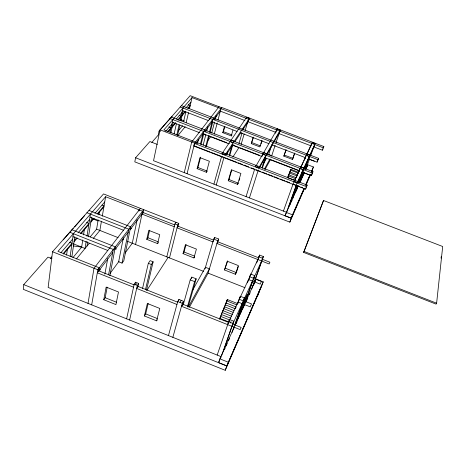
<?xml version="1.0" encoding="UTF-8"?>
<svg xmlns="http://www.w3.org/2000/svg" width="466" height="466" viewBox="0 0 466 466"><rect width="100%" height="100%" fill="white"/><g stroke="black" fill="none" stroke-linecap="round" stroke-linejoin="round"><path stroke-width="0.7" d="M51.936 258.694L47.992 257.127L23.749 284.633L23.3 289.339L225.247 370.313L261.904 285.507M441.057 258.176L441.209 256.737M436.619 303.197L442.7 246.514L323.515 200.485L303.657 252.421L436.094 304.129L436.619 303.197L304.042 251.442L323.515 200.485M177.93 226.907L178.81 223.412L103.539 193.92L52.524 251.756L48.138 287.435L221.251 356.7L220.366 358.669M66.574 255.129L67.465 248.687M70.133 256.539L73.401 233.67M71.875 256.83L74.799 236.623M72.981 257.564L81.661 247.126L82.762 239.955M83.536 234.94L84.416 229.208M86.169 241.306L85.045 248.465L73.115 243.735M86.961 236.297L90.456 214.11M87.014 246.065L87.695 241.784M88.493 236.786L91.621 217.15M90.13 236.944L96.613 229.15L98.157 219.882M98.984 214.89L99.578 211.325M101.448 221.175L99.875 230.437L93.445 238.254M102.299 216.189L105.613 196.722L142.59 211.22L135.565 244.522M88.016 303.389L94.016 268.247L140.382 208.354M91.686 304.857L97.831 269.762L143.767 209.683L143.015 213.218M98.693 271.387L99.328 267.81L57.959 251.378L105.613 196.722M104.873 274.13L107.728 258.601M103.767 299.731L106.149 287.073L118.486 291.99L115.929 304.589L103.767 299.731L105.2 297.727L107.192 287.19M108.572 274.841L113.349 249.473L69.749 232.225M109.865 275.703L115.335 246.869L71.956 229.721M157.298 144.413L149.895 141.548L135.594 157.764L134.802 161.871L289.829 222.125L304.362 188.777M123.362 237.73L118.638 261.776L122.04 263.121L123.834 260.651L130.666 226.82L88.983 210.422M122.04 263.121L128.832 229.214L86.95 212.729M137.132 219.841L132.286 243.229L125.01 253.114M138.955 211.034L139.194 209.886M172.135 116.314L159.069 131.138L158.242 135.076L151.823 142.41M221.705 107.739L190.18 95.687L160.065 129.828L153.547 160.7L286.538 212.31L297.063 182.998L315.173 143.493L312.243 142.369L292.939 184.291M169.752 119.861L170.043 118.515L203.601 131.424M126.618 318.837L134.191 284.213L135.548 282.198L138.676 283.445L137.889 286.969M135.239 283.613L135.548 282.198M170.049 132.268L172.857 119.599M146.773 239.349L148.765 230.355L159.733 234.666L157.636 243.625L146.773 239.349L147.908 237.753L149.598 230.157M170.859 132.874L173.201 122.342M129.635 320.043L137.33 285.46L138.676 283.445M174.138 133.876L176.369 123.973M176.795 134.901L179.055 125.005M180.022 120.77L182.922 108.048M177.505 135.571L179.928 124.993M180.895 120.764L183.161 110.896M142.579 288.355L148.322 263.307L150.134 260.628L153.139 261.816L146.51 290.137M183.61 121.515L185.887 111.683M145.514 289.526L151.339 264.502L153.139 261.816M186.196 122.506L188.497 112.685M189.487 108.473L192.033 97.598L323.282 147.804L323.835 146.534L221.863 107.535L194.433 143.411L193.786 146.027L305.533 189.155L306.197 187.617M144.39 315.96L147.367 303.494L159.78 308.44L156.623 320.847L144.39 315.96L145.677 313.886L148.159 303.512M184.251 172.612L191.718 142.037L219.049 106.726M187.07 173.707L194.625 143.161L160.065 129.828M166.799 256.842L174.954 223.907L176.026 222.323M197.456 143.604L198.504 139.416M169.496 257.908L177.75 225.002L178.81 223.412M200.421 143.982L203.689 131.301L312.331 173.09L312.954 171.651L204.673 130.02M201.05 144.518L203.7 134.08M197.112 168.669L199.937 157.619L209.374 161.265L206.438 172.28L197.112 168.669L197.939 167.498L200.596 157.159M203.17 145.072L205.687 135.256M206.764 131.051L207.842 126.845M209.636 119.832L209.991 118.428M308.247 158.755L317.061 162.133L318.552 158.347L213.597 118.108L212.677 119.313L212.024 121.83L237.095 131.453M205.657 146.802L208.558 135.594M209.467 132.088L212.729 119.477L180.196 106.999M206.386 146.708L209.286 135.524M210.015 132.728L212.915 121.544M211.68 133.119L214.558 122.109M215.275 119.354L216.236 115.69M214.278 134.115L217.22 122.96M217.954 120.176L220.989 108.677M183.045 253.632L185.392 244.755L196.413 249.089L193.961 257.931L183.045 253.632L184.064 251.99L186.05 244.487M222.754 132.659L223.447 131.68L231.969 134.954L231.299 135.938L222.754 132.659L224.35 126.793M223.447 131.68L224.862 126.478M168.465 335.578L177.75 301.525L178.95 299.44L183.493 301.246L182.288 305.579M178.571 300.832L178.95 299.44M213.929 184.134L221.6 156.436M172.845 337.332L182.311 303.337L183.493 301.246M216.247 185.031L223.983 157.357M183.225 304.863L190.215 279.88L191.817 277.107L196.18 278.831L188.066 307.181M231.299 135.938L232.942 130.09M191.427 278.487L191.817 277.107M226.977 154.223L227.757 151.45M229.266 155.102L232.412 144.035M229.726 155.574L232.674 145.229M187.489 306.558L194.607 281.615L196.18 278.831M228.253 180.732L231.427 169.793L240.905 173.457L237.625 184.361L228.253 180.732L228.998 179.532L231.777 169.974M238.982 143.575L242.04 133.043M242.99 129.775L243.59 127.707M241.114 144.396L244.196 133.87M245.151 130.608L248.285 119.89M204.999 268.83L213.708 239.099L214.651 237.456L218.694 239.046L217.453 243.211M214.244 238.837L214.651 237.456M189.377 307.24L208.104 273.14L217.768 240.689L218.694 239.046M239.163 180.429L239.78 178.385M261.857 140.464L259.853 146.912L251.273 143.615L253.224 137.155M251.273 143.615L253.457 137.447M261.053 143.965L262.055 140.749M246.065 196.605L254.652 169.187L251.314 167.906M224.513 269.965L227.262 261.216L238.353 265.579L235.493 274.293L224.513 269.965L227.723 260.873M261.991 156.203L263.575 152.516L266.931 153.803L266.01 155.428L262.038 167.847M249.427 197.91L258.275 170.003M262.3 168.261L265.608 157.933M268.515 154.974L271.567 145.503M275.493 133.323L277.154 128.948L280.311 130.16L276.006 142.643M271.602 156.162L275.126 145.345M279.186 133.614L279.862 131.54M232.447 314.41L222.929 310.636L219.824 318.36L228.724 321.895M222.55 311.801L224.478 306.785L233.949 310.537M225.154 304.729L235.324 308.76L236.163 306.954L226.027 302.941L224.053 308.084L225.305 304.997M227.356 299.545L225.556 304.38L227.356 299.545L237.491 303.558L237.072 304.455M238.324 266.552L236.344 272.575L225.398 268.265M294.745 153.291L292.456 159.436L283.835 156.127L285.996 149.726M283.835 156.127L286.107 149.976M217.179 355.069L229.482 319.519L233.711 321.196L232.779 323.917M228.334 322.921L229.482 319.519M237.549 303.383L240.34 296.283L244.394 297.89L234.887 325.274M237.73 303.908L240.34 296.283M235.144 325.128L256.02 279.023L263.226 281.86L226.826 365.897L218.589 362.595L219.87 358.855L234.27 327.062M221.723 355.342L233.711 321.196M223.424 351.096L232.307 325.274M247.353 282.885L250.72 274.055L254.617 275.592L243.928 306.145M248.366 280.887L250.72 274.055M232.08 332.468L234.107 326.625M234.579 325.274L244.394 297.89M233.414 329.52L234.415 326.643M292.456 159.436L294.669 153.058M256.661 262.923L259.591 255.071L263.348 256.539L253.073 285.728M258.647 257.785L259.591 255.071M295.863 177.546L288.734 174.802L288.221 175.851L287.592 177.651L294.728 180.4M297.64 174.948L289.869 171.954L288.332 175.944L290.877 169.368L298.654 172.362M240.864 312.342L247.021 294.704L243.491 302.446L237.322 320.171L240.864 312.342L239.588 311.836M289.427 173.218L290.877 169.368M242.483 309.471L254.617 275.592M251.745 288.996L263.348 256.539M254.972 282L256.02 279.023M225.247 370.313L226.791 365.973L263.226 281.86M283.415 211.098L293.067 184.018M298.817 171.902L300.028 168.511L303.156 169.711L298.642 182.2M304.723 159.413L306.191 155.324L309.22 156.483L304.665 169.036M291.285 218.175L284.994 215.729L298.03 186.237M288.32 207.69L296.359 185.363M310.799 146.074L311.76 143.4M292.636 198.819L297.436 185.532M257.867 295.473L259.376 291.302M294.617 193.786L297.582 185.573M298.799 182.212L303.191 170.055M297.984 185.416L296.504 189.505L298.089 185.998M298.968 182.689L303.069 171.867M299.597 182.124L303.279 171.96M299.842 182.346L303.541 172.14M300.302 181.49L303.785 171.884M304.77 169.164L309.203 156.943M309.698 158.545L305.644 169.438L307.746 164.783L313.42 166.968L311.55 172.012M310.566 155.894L314.701 144.524M306.826 167.311L307.746 164.783M289.829 222.125L292.514 214.826L304.129 188.235M309.308 177.435L310.216 174.971M305.533 189.155L307.135 185.095L163.904 129.863L192.033 97.598M301.927 171.925L311.41 175.571L312.331 173.09M312.954 171.651L311.41 175.571M317.061 162.133L318.552 158.347M313.606 146.837L322.39 150.198L323.835 146.534M303.657 252.421L304.042 251.442M287.673 177.581L288.11 176.492M219.533 319.251L223.802 308.702M307.135 185.095L306.471 186.627L194.433 143.411M322.39 150.198L322.944 148.922M305.818 185.439L310.344 175.047M305.579 184.915L310.228 174.278M311.387 171.616L313.42 166.968M304.327 188.287L291.262 218.222L135.594 157.764M305.772 184.979L310.1 175.059M311.451 171.954L312.255 170.119M218.589 362.595L219.771 359.979M224.6 349.296L225.189 347.991M226.074 346.046L227.245 343.448M228.422 340.844L229.598 338.246M236.21 323.631L237.083 321.686M245.966 302.038L247.755 298.089M249.24 294.803L250.131 292.829M253.854 284.598L254.721 282.676M284.994 215.729L286.281 212.88M289.444 205.885L290.603 203.316M291.186 202.028L292.06 200.1M295.427 192.65L297.139 188.858M300.745 180.884L301.321 179.614M301.898 178.338L304.199 173.253M300.028 181.839L304.211 172.601M242.087 303.622L232.72 324.074L241.155 327.429L240.188 329.619L181.495 306.279L182.678 304.182L228.509 322.396L227.495 324.569M252.421 281.045L243.409 300.727L251.512 303.925L250.225 306.844L238.021 302.015L228.818 321.744M261.601 261.001L253.644 278.377L261.42 281.441L260.232 284.126L248.518 279.513L239.367 299.125M297.658 182.247L303.069 170.422M303.914 168.581L309.086 157.287M309.954 155.388L314.2 146.12M230.367 323.014L231.014 321.622M295.456 182.375L295.823 181.583M250.656 274.928L258.374 258.385M294.564 180.814L299.353 170.539M300.885 167.265L303.215 162.261M303.815 160.98L305.463 157.444M306.96 154.24L310.968 145.654M235.493 274.293L236.058 273.146M265.038 169.496L270.507 159.541L299.597 170.737M188.561 306.616L209.385 268.847L205.448 267.298L192.79 289.881M264.379 169.106L269.983 158.941M262.964 164.708L266.511 158.37M259.76 167.311L265.83 156.564M266.901 154.665L273.332 143.283M274.404 141.384L279.402 132.53M258.787 167.906L280.188 130.113M259.597 166.764L258.921 167.958L255.455 166.618L256.137 165.43M180.033 302.434L181.222 300.343M257.185 167.288L257.867 166.094M213.515 240.8L212.886 241.895L177.039 227.833L178.099 226.243L213.83 240.252M255.584 166.671L277.276 128.995M156.623 320.847L157.246 319.798M193.961 257.931L194.619 256.83M237.625 184.361L238.342 183.15L228.998 179.532M146.883 290.347L168.15 257.378M232.831 157.071L239.046 147.437L237.986 147.029M226.383 154.502L233.181 144.274M234.782 141.868L241.178 132.245M242.78 129.839L248.78 120.816M224.711 154.764L225.48 153.605M248.489 119.191L249.129 118.23M135.757 284.837L136.567 283.631M223.511 154.304L223.977 153.611M222.317 153.838L223.097 152.691M246.304 118.358L246.951 117.397M157.636 243.625L158.37 242.553M206.438 172.28L207.242 171.104L197.939 167.498M110.028 273.472L119.022 261.257M207.789 140.633L210.783 136.561M112.784 252.45L97.301 272.796L133.532 287.202M114.77 249.84L128.249 232.138M130.078 229.732L143.161 212.543L174.651 224.892M196.116 142.969L202.949 133.987M205.372 130.812L212.077 121.993M214.436 118.9L220.342 111.141L244.93 120.554M76.43 258.933L89.309 243.275M177.808 135.711L185.206 126.717M178.228 131.022L182.631 125.727M63.213 253.504L72.038 243.217L69.626 242.262M74.211 240.683L76.517 237.992M80.21 233.687L88.983 223.459L86.664 222.55M90.986 221.123L93.316 218.403M97.05 214.051L104.052 205.896L102.042 205.104M167.748 131.633L171.039 127.795L168.809 126.938M172.321 126.303L175.554 122.541M177.861 119.849L181.093 116.081L179.06 115.3M182.293 114.683L185.078 111.432M187.868 108.182L190.186 105.473L188.217 104.722M63.527 254.052L71.881 244.295M74.053 241.755L77.286 237.986M80.973 233.676L88.814 224.519M90.818 222.177L94.08 218.368M97.813 214.01L103.871 206.933M168.488 131.47L170.836 128.727M172.111 127.23L175.344 123.461M178.111 120.222L180.884 116.989M182.084 115.585L185.334 111.793M188.118 108.537L189.977 106.37M60.97 252.636L72.62 239.145M78.038 232.872L89.612 219.474M94.895 213.358L104.716 201.988M165.698 131.377L171.814 124.3M176.329 119.069L181.874 112.65M185.864 108.03L190.978 102.112M50.299 258.473L51.72 256.848M63.248 239.827L73.197 228.544M74.618 226.93L84.567 215.647M73.209 245.897L81.661 247.126M312.138 142.596L315.068 143.72M247.37 121.486L275.796 132.367M278.458 133.387L310.898 145.806M181.414 105.625L213.824 118.049M306.925 153.751L309.942 154.904M213.277 118.766L214.75 119.331M212.677 119.313L317.969 159.698M240.485 132.752L268.946 143.674M271.655 144.71L305.539 157.712M182.346 110.588L208.675 120.688M308.329 158.929L314.375 161.248M251.896 142.608L260.453 145.893M284.377 155.085L292.974 158.388M180.959 119.71L184.355 121.014M171.337 117.048L204.76 129.903M300.815 166.834L303.925 168.028M268.643 154.572L271.736 155.76M204.184 130.661L205.85 131.301M262.643 154.135L266.01 155.428M204.05 133.969L206.071 134.75M211.43 136.806L213.37 137.557M214.034 137.814L226.674 142.678M228.002 143.184L229.336 143.697M233.326 145.235L237.316 146.773M240.107 147.844L259.428 155.277M203.042 133.87L228.777 143.778M232.161 145.077L261.968 156.547M264.676 157.59L299.219 170.882M172.28 122.185L199.454 132.641M302.253 172.204L308.492 174.604M290.499 170.148L298.287 173.142M289.357 172.997L297.151 175.997M288.221 175.851L295.368 178.606M194.957 142.724L196.675 143.388M293.97 181.478L297.192 182.719M159.069 131.138L160.38 131.645M194.654 146.039L210.149 152.015M211.494 152.533L220.925 156.174M221.204 156.285L236.652 162.244M237.98 162.756L242.652 164.556M243.98 165.075L248.652 166.875M256.061 169.735L257.978 170.474M258.781 170.783L260.797 171.564M262.142 172.082L266.849 173.9M268.195 174.418L272.901 176.235M274.241 176.754L278.948 178.565M280.293 179.084L285 180.901M286.345 181.42L289.706 182.719M293.708 184.262L299.492 186.493M300.78 186.994L302.708 187.734M286.2 212.374L292.514 214.826M174.954 223.907L177.75 225.002M213.708 239.099L217.768 240.689M258.799 256.772L262.568 258.251M258.636 257.82L217.867 241.831L216.935 243.479L269.121 263.954L269.884 262.23L261.944 259.113M141.984 214.086L174.255 226.738M129.752 228.014L131.651 228.765M249.485 276.711L253.399 278.254M147.908 237.753L158.056 241.749M184.064 251.99L194.305 256.026M89.99 217.069L123.397 230.227M92.67 218.839L98.07 220.966M96.613 229.15L118.108 237.631M122.162 239.233L123.507 239.763M127.562 241.359L203.525 271.334M208.104 273.14L245.005 287.703M114.345 248.168L116.506 249.025M148.322 263.307L151.339 264.502M190.215 279.88L194.607 281.615M238.988 299.166L243.071 300.786M72.97 236.693L107.786 250.469M226.703 300.879L236.862 304.904M223.598 308.591L233.14 312.371M222.049 312.453L231.596 316.245M221.379 314.492L230.903 318.278M220.488 316.327L229.406 319.868M98.413 269.004L100.668 269.896M52.524 251.756L97.831 269.762M134.191 284.213L137.33 285.46M177.75 301.525L182.311 303.337M228.474 321.686L232.715 323.369M98.792 270.839L134.225 284.924M177.476 302.114L138.012 286.427L136.666 288.448L176.946 304.467M105.2 297.727L116.646 302.294M145.677 313.886L157.223 318.499M219.87 358.855L228.148 362.164M23.749 284.633L226.791 365.973M233.85 141.087L232.802 142.654L230.484 141.763L231.538 140.196L233.85 141.087M249.496 118.37L225.107 154.916L221.921 153.687L246.59 117.257L249.496 118.37"/></g></svg>
